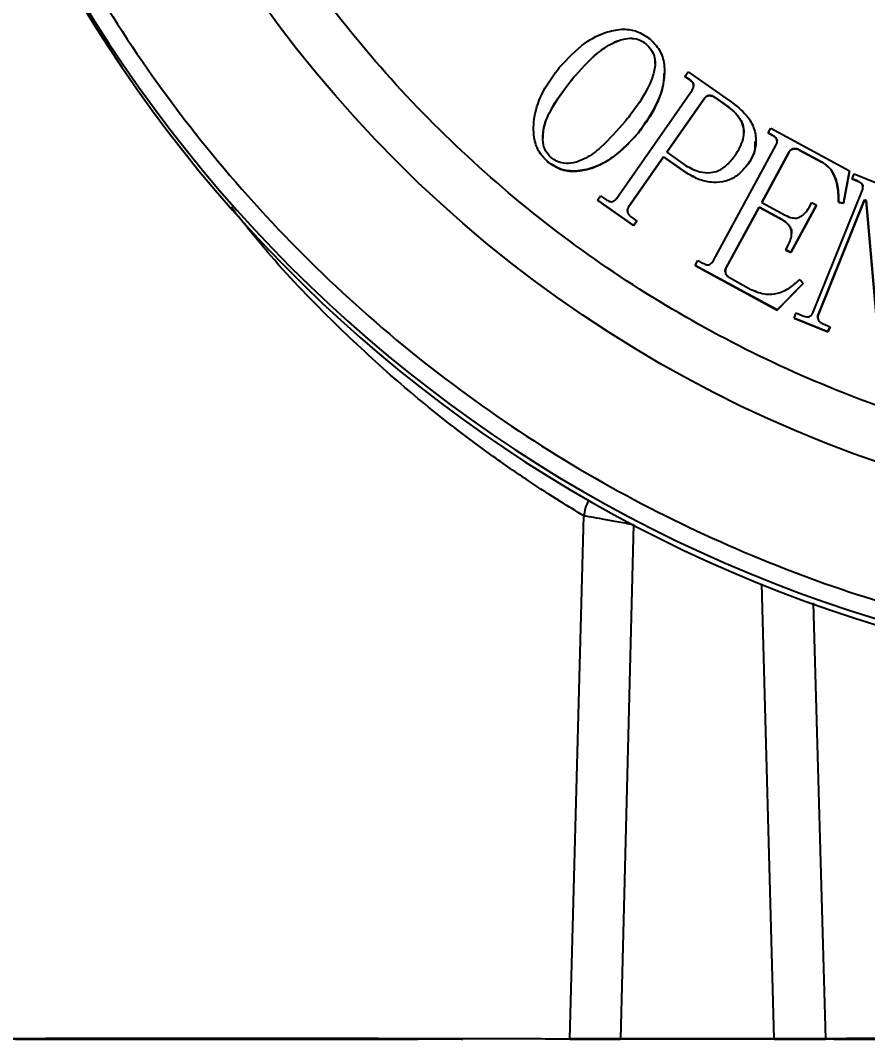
# Model space of a CAD drawing. Header units: millimetres. Extents: x 2126 to 3741, y 477 to 1658.
# Drawn here: x 3248.3 to 3296.5, y 1257.4 to 1315.3 of the extents above; entities that cross this region are included whole.
import ezdxf

# ---------------------------------------------------------------- set-up
doc = ezdxf.new("R2010")
doc.units = ezdxf.units.MM
doc.layers.add('AM_5', color=3, linetype='Continuous', lineweight=25)
doc.styles.add('SLDTEXTSTYLE1', font='txt.shx', dxfattribs={"width": 0.7, "bigfont": 'gbcbig.shx'})
doc.dimstyles.new('SLDDIMSTYLE12$0', dxfattribs={"dimtxt": 12, "dimasz": 10, "dimexe": 0, "dimexo": 0.0625, "dimgap": 0.875, "dimtad": 1, "dimdec": 1, "dimlfac": 1.8, "dimrnd": 1e-09, "dimzin": 12, "dimdsep": 46, "dimtxsty": 'SLDTEXTSTYLE1', "dimcen": 0.09, "dimdle": 8.16, "dimclrd": 3, "dimclre": 3, "dimadec": 0, "dimazin": 3, "dimtfac": 1, "dimtdec": 1, "dimtofl": 0, "dimtmove": 0, "dimatfit": 3, "dimfxl": 0, "dimfrac": 2, "dimtolj": 1, "dimlwd": 5, "dimlwe": 5, "dimarcsym": 0})

# ---------------------------------------------------------------- blocks, each defined once
blk = doc.blocks.new('*D71')
at = {"layer": 'AM_5', "color": 3, "linetype": 'Continuous', "lineweight": 5, "transparency": 16777216}
for p, q in [((3320.125, 1555.77), (2982.273, 1555.77)), ((2982.273, 1177.92), (2982.273, 1545.77))]:
    blk.add_line(p, q, dxfattribs=at)
at = {"layer": 'AM_5', "color": 3, "lineweight": 5, "transparency": 16777216}
blk.add_line((3215.258, 1167.92), (2982.273, 1167.92), dxfattribs=at)
at = {"layer": 'AM_5', "color": 3, "lineweight": 50, "transparency": 16777216}
for points in [[(2980.606, 1545.77), (2983.94, 1545.77), (2982.273, 1555.77)], [(2980.606, 1177.92), (2983.94, 1177.92), (2982.273, 1167.92)]]:
    blk.add_solid(points, dxfattribs=at)
at = {"layer": 'Defpoints', "color": 0, "lineweight": 50, "transparency": 16777216}
for p in [(2982.273, 1555.77), (3320.187, 1555.77), (3215.321, 1167.92)]:
    blk.add_point(p, dxfattribs=at)
at = {"layer": 'AM_5', "color": 0, "transparency": 16777216, "insert": (2975.398, 1361.845), "char_height": 12, "attachment_point": 5, "rotation": 90, "style": 'SLDTEXTSTYLE1'}
blk.add_mtext('\\A1;437', dxfattribs=at)

msp = doc.modelspace()

# ---------------------------------------------------------------- linework, layer by layer
at = {"color": 7, "linetype": 'Continuous', "lineweight": 25}
for p, q in [((3284.914, 1312.317), (3284.914, 1312.32)), ((3286.076, 1312.151), (3286.256, 1312.409)), ((3286.333, 1311.972), (3286.076, 1312.151)), ((3286.076, 1312.151), (3286.076, 1312.149)), ((3286.076, 1312.149), (3286.333, 1311.97)), ((3286.256, 1312.409), (3288.785, 1310.645)), ((3286.333, 1311.972), (3286.333, 1311.97)), ((3282.206, 1305.231), (3286.481, 1311.359)), ((3288.39, 1310.537), (3287.791, 1310.955)), ((3287.791, 1310.953), (3287.791, 1310.955)), ((3287.791, 1310.953), (3288.39, 1310.535)), ((3287.167, 1310.882), (3285.044, 1307.84)), ((3285.045, 1307.839), (3287.167, 1310.879)), ((3287.167, 1310.879), (3287.167, 1310.882)), ((3288.39, 1310.535), (3288.39, 1310.537)), ((3277.473, 1309.268), (3277.473, 1309.266)), ((3290.808, 1308.936), (3290.958, 1309.209)), ((3290.958, 1309.209), (3295.442, 1306.775)), ((3291.037, 1308.811), (3290.808, 1308.936)), ((3290.808, 1308.936), (3290.808, 1308.934)), ((3290.808, 1308.934), (3291.037, 1308.809)), ((3291.037, 1308.811), (3291.037, 1308.809)), ((3287.698, 1301.679), (3291.251, 1308.221)), ((3290.116, 1308.441), (3290.116, 1308.443)), ((3284.865, 1307.582), (3282.892, 1304.754)), ((3282.892, 1304.752), (3284.865, 1307.58)), ((3286.192, 1306.655), (3284.865, 1307.582)), ((3284.865, 1307.582), (3284.865, 1307.58)), ((3284.865, 1307.58), (3286.192, 1306.653)), ((3285.044, 1307.84), (3286.115, 1307.092)), ((3291.983, 1307.824), (3290.443, 1304.987)), ((3290.444, 1304.986), (3291.983, 1307.822)), ((3291.983, 1307.824), (3291.983, 1307.822)), ((3293.872, 1307.272), (3292.591, 1307.967)), ((3292.591, 1307.967), (3292.591, 1307.965)), ((3292.591, 1307.965), (3293.872, 1307.269)), ((3293.872, 1307.272), (3293.872, 1307.269)), ((3286.192, 1306.655), (3286.192, 1306.653)), ((3286.192, 1306.653), (3286.612, 1306.453)), ((3295.442, 1306.775), (3295.099, 1304.946)), ((3295.099, 1304.944), (3295.442, 1306.772)), ((3295.442, 1306.775), (3295.442, 1306.772)), ((3295.593, 1306.323), (3295.71, 1306.612)), ((3295.882, 1306.206), (3295.593, 1306.323)), ((3295.593, 1306.323), (3295.593, 1306.321)), ((3295.593, 1306.321), (3295.882, 1306.204)), ((3295.71, 1306.612), (3297.107, 1306.048)), ((3295.882, 1306.206), (3295.882, 1306.204)), ((3281.101, 1305.11), (3281.282, 1305.368)), ((3281.282, 1305.368), (3281.58, 1305.158)), ((3293.377, 1298.758), (3296.159, 1305.645)), ((3296.292, 1305.142), (3293.666, 1298.641)), ((3293.666, 1298.639), (3296.292, 1305.14)), ((3296.388, 1305.104), (3296.292, 1305.142)), ((3296.292, 1305.142), (3296.292, 1305.14)), ((3296.292, 1305.14), (3296.388, 1305.102)), ((3283.158, 1303.673), (3281.101, 1305.11)), ((3281.101, 1305.11), (3281.101, 1305.108)), ((3281.101, 1305.108), (3283.158, 1303.671)), ((3282.892, 1304.754), (3282.892, 1304.752)), ((3290.293, 1304.713), (3288.43, 1301.282)), ((3288.43, 1301.28), (3290.293, 1304.711)), ((3291.619, 1303.993), (3290.293, 1304.713)), ((3290.293, 1304.713), (3290.293, 1304.711)), ((3290.293, 1304.711), (3291.619, 1303.991)), ((3290.443, 1304.987), (3291.769, 1304.266)), ((3293.558, 1304.837), (3292.092, 1302.138)), ((3292.092, 1302.136), (3293.558, 1304.834)), ((3293.135, 1304.709), (3293.285, 1304.985)), ((3293.285, 1304.985), (3293.558, 1304.837)), ((3293.558, 1304.837), (3293.558, 1304.834)), ((3295.099, 1304.946), (3294.82, 1304.979)), ((3294.82, 1304.979), (3294.82, 1304.977)), ((3294.82, 1304.977), (3295.099, 1304.944)), ((3295.099, 1304.946), (3295.099, 1304.944)), ((3297.149, 1296.451), (3296.388, 1305.104)), ((3296.388, 1305.104), (3296.388, 1305.102)), ((3296.388, 1305.102), (3297.149, 1296.448)), ((3283.039, 1304.141), (3283.339, 1303.931)), ((3291.619, 1303.993), (3291.619, 1303.991)), ((3283.339, 1303.931), (3283.158, 1303.673)), ((3283.158, 1303.671), (3283.339, 1303.929)), ((3283.158, 1303.673), (3283.158, 1303.671)), ((3283.339, 1303.931), (3283.339, 1303.929)), ((3291.819, 1302.286), (3291.919, 1302.469)), ((3292.092, 1302.138), (3291.819, 1302.286)), ((3291.819, 1302.286), (3291.819, 1302.284)), ((3291.819, 1302.284), (3292.092, 1302.136)), ((3286.664, 1301.412), (3286.812, 1301.687)), ((3286.812, 1301.687), (3287.088, 1301.537)), ((3292.092, 1302.138), (3292.092, 1302.136)), ((3291.331, 1298.876), (3286.664, 1301.412)), ((3286.664, 1301.412), (3286.664, 1301.409)), ((3286.664, 1301.409), (3291.331, 1298.874)), ((3288.43, 1301.282), (3288.43, 1301.28)), ((3288.642, 1300.693), (3289.833, 1300.046)), ((3292.622, 1300.604), (3292.801, 1300.389)), ((3292.801, 1300.389), (3291.331, 1298.876)), ((3291.331, 1298.874), (3292.801, 1300.386)), ((3292.801, 1300.389), (3292.801, 1300.386)), ((3291.331, 1298.876), (3291.331, 1298.874)), ((3292.285, 1298.416), (3292.403, 1298.704)), ((3294.211, 1297.637), (3292.285, 1298.416)), ((3292.285, 1298.416), (3292.285, 1298.413)), ((3292.285, 1298.413), (3294.211, 1297.635)), ((3292.403, 1298.704), (3292.788, 1298.548)), ((3293.666, 1298.641), (3293.666, 1298.639)), ((3293.944, 1298.082), (3294.329, 1297.926)), ((3294.329, 1297.926), (3294.211, 1297.637)), ((3294.211, 1297.635), (3294.329, 1297.924)), ((3294.211, 1297.637), (3294.211, 1297.635)), ((3294.329, 1297.926), (3294.329, 1297.924)), ((3279.537, 1257.452), (3280.322, 1287.182)), ((3283.149, 1286.68), (3282.405, 1257.448)), ((3291.152, 1257.448), (3290.449, 1283.305)), ((3293.377, 1282.233), (3294.068, 1257.452)), ((3291.152, 1257.448), (3282.405, 1257.448)), ((3291.152, 1257.43), (3282.405, 1257.43))]:
    msp.add_line(p, q, dxfattribs=at)
at = {"color": 7, "linetype": 'Continuous', "lineweight": 25, "flags": 128}
msp.add_lwpolyline([(3280.597, 1288.052), (3280.424, 1287.669), (3280.322, 1287.182)], dxfattribs=at)
at = {"color": 7, "linetype": 'Continuous', "lineweight": 25}
msp.add_circle((3320.244, 1357.867), 71.5, dxfattribs=at)
for centre, start, end in [((3320.244, 1357.865), 190.30617, 259.69396), ((3320.321, 1357.493), 190.52799, 258.6349)]:
    msp.add_arc(centre, 80, start, end, dxfattribs=at)
for points, knots in [([(3388.744, 1357.874), (3388.689, 1355.785), (3388.579, 1351.607), (3387.669, 1345.268), (3386.183, 1338.915), (3384.01, 1332.55), (3381.179, 1326.327), (3377.665, 1320.304), (3373.511, 1314.612), (3368.767, 1309.351), (3363.506, 1304.607), (3357.814, 1300.453), (3351.791, 1296.939), (3345.568, 1294.108), (3339.203, 1291.937), (3332.85, 1290.441), (3326.511, 1289.564), (3320.244, 1289.279), (3313.977, 1289.564), (3307.638, 1290.441), (3301.286, 1291.936), (3294.92, 1294.108), (3288.697, 1296.939), (3282.674, 1300.453), (3276.982, 1304.607), (3271.721, 1309.351), (3266.977, 1314.612), (3262.823, 1320.304), (3259.309, 1326.327), (3256.478, 1332.55), (3254.305, 1338.915), (3252.819, 1345.268), (3251.909, 1351.607), (3251.799, 1355.785), (3251.744, 1357.874)], [0, 0, 0, 0, 0.029124, 0.058248, 0.08912, 0.119994, 0.151902, 0.184313, 0.217069, 0.25, 0.282931, 0.315687, 0.348098, 0.380006, 0.410878, 0.441752, 0.470875, 0.5, 0.529123, 0.558248, 0.58912, 0.619994, 0.651902, 0.684313, 0.717069, 0.75, 0.782931, 0.815687, 0.848098, 0.880006, 0.910878, 0.941752, 0.970875, 1, 1, 1, 1]), ([(3242.519, 1343.734), (3243.045, 1341.238), (3244.107, 1336.201), (3246.646, 1328.824), (3249.915, 1321.582), (3253.978, 1314.603), (3258.79, 1308), (3264.282, 1301.906), (3270.376, 1296.413), (3276.979, 1291.602), (3283.958, 1287.539), (3291.2, 1284.27), (3298.577, 1281.731), (3303.614, 1280.669), (3306.11, 1280.142)], [0, 0, 0, 0, 0.079959, 0.161371, 0.244142, 0.328893, 0.414217, 0.5, 0.585778, 0.671102, 0.755858, 0.838624, 0.920039, 1, 1, 1, 1]), ([(3278.953, 1312.671), (3279.411, 1313.167), (3280.189, 1314.01), (3281.507, 1314.683), (3282.534, 1314.875), (3283.397, 1314.754), (3283.844, 1314.449), (3284.078, 1314.289)], [0, 0, 0, 0, 0.337884, 0.573603, 0.730566, 0.85906, 1, 1, 1, 1]), ([(3279.712, 1312.041), (3280.155, 1312.545), (3280.826, 1313.309), (3281.877, 1314.038), (3282.605, 1314.31), (3283.201, 1314.333), (3283.597, 1314.2), (3283.788, 1314.055), (3283.846, 1314.01)], [0, 0, 0, 0, 0.39949, 0.604579, 0.758371, 0.856867, 0.955984, 1, 1, 1, 1]), ([(3279.712, 1312.039), (3280.155, 1312.543), (3280.826, 1313.307), (3281.877, 1314.036), (3282.605, 1314.308), (3283.201, 1314.331), (3283.597, 1314.198), (3283.788, 1314.052), (3283.846, 1314.008)], [0, 0, 0, 0, 0.39949, 0.604579, 0.758371, 0.856867, 0.955984, 1, 1, 1, 1]), ([(3283.846, 1314.01), (3283.968, 1313.892), (3284.199, 1313.668), (3284.376, 1313.219), (3284.402, 1312.653), (3284.054, 1311.468), (3283.365, 1310.442), (3282.764, 1309.698), (3282.671, 1309.583)], [0, 0, 0, 0, 0.099608, 0.189208, 0.278687, 0.431625, 0.91232, 1, 1, 1, 1]), ([(3284.078, 1314.289), (3284.279, 1314.088), (3284.684, 1313.683), (3284.955, 1312.789), (3284.874, 1311.577), (3284.382, 1310.215), (3283.729, 1309.35), (3283.43, 1308.953)], [0, 0, 0, 0, 0.141994, 0.285364, 0.454307, 0.749816, 1, 1, 1, 1]), ([(3283.846, 1314.008), (3283.967, 1313.89), (3284.196, 1313.666), (3284.369, 1313.256), (3284.37, 1312.994), (3284.371, 1312.884)], [0, 0, 0, 0, 0.391858, 0.744344, 1, 1, 1, 1]), ([(3278.271, 1307.294), (3278.079, 1307.493), (3277.7, 1307.883), (3277.441, 1308.805), (3277.477, 1309.992), (3277.982, 1311.389), (3278.624, 1312.237), (3278.953, 1312.671)], [0, 0, 0, 0, 0.136914, 0.269244, 0.466964, 0.727179, 1, 1, 1, 1]), ([(3283.43, 1308.951), (3283.817, 1309.498), (3284.486, 1310.445), (3284.913, 1311.665), (3284.891, 1312.236), (3284.888, 1312.317)], [0, 0, 0, 0, 0.540379, 0.935169, 1, 1, 1, 1]), ([(3278.47, 1307.533), (3278.351, 1307.657), (3278.12, 1307.898), (3277.971, 1308.468), (3278.02, 1309.257), (3278.534, 1310.557), (3279.242, 1311.448), (3279.712, 1312.041)], [0, 0, 0, 0, 0.0990027, 0.1927602, 0.3351777, 0.5578285, 1, 1, 1, 1]), ([(3278.023, 1308.64), (3278.022, 1308.798), (3278.021, 1309.337), (3278.556, 1310.554), (3279.25, 1311.446), (3279.712, 1312.039)], [0, 0, 0, 0, 0.121806, 0.415916, 1, 1, 1, 1]), ([(3286.481, 1311.359), (3286.512, 1311.41), (3286.562, 1311.491), (3286.584, 1311.621), (3286.563, 1311.736), (3286.48, 1311.862), (3286.389, 1311.93), (3286.333, 1311.972)], [0, 0, 0, 0, 0.242147, 0.388856, 0.536837, 0.710317, 1, 1, 1, 1]), ([(3286.333, 1311.97), (3286.404, 1311.915), (3286.503, 1311.838), (3286.574, 1311.705), (3286.573, 1311.648), (3286.573, 1311.628)], [0, 0, 0, 0, 0.613941, 0.8617155, 1, 1, 1, 1]), ([(3287.791, 1310.955), (3287.721, 1310.996), (3287.613, 1311.059), (3287.444, 1311.069), (3287.32, 1311.035), (3287.23, 1310.962), (3287.186, 1310.906), (3287.167, 1310.882)], [0, 0, 0, 0, 0.336259, 0.518412, 0.701425, 0.865829, 1, 1, 1, 1]), ([(3287.167, 1310.879), (3287.202, 1310.923), (3287.261, 1310.997), (3287.382, 1311.054), (3287.5, 1311.067), (3287.644, 1311.042), (3287.735, 1310.986), (3287.791, 1310.953)], [0, 0, 0, 0, 0.234766, 0.393258, 0.551032, 0.728919, 1, 1, 1, 1]), ([(3288.939, 1307.67), (3289.118, 1307.961), (3289.384, 1308.394), (3289.464, 1309.07), (3289.326, 1309.596), (3288.954, 1310.107), (3288.591, 1310.384), (3288.39, 1310.537)], [0, 0, 0, 0, 0.300507, 0.4469011, 0.5941839, 0.7750715, 1, 1, 1, 1]), ([(3288.39, 1310.535), (3288.657, 1310.326), (3289.056, 1310.015), (3289.401, 1309.423), (3289.422, 1309.092), (3289.433, 1308.928)], [0, 0, 0, 0, 0.505642, 0.75535, 1, 1, 1, 1]), ([(3288.785, 1310.645), (3289.106, 1310.391), (3289.63, 1309.976), (3290.06, 1309.14), (3290.161, 1308.368), (3290.005, 1307.696), (3289.786, 1307.343), (3289.7, 1307.204)], [0, 0, 0, 0, 0.303232, 0.495993, 0.689194, 0.877678, 1, 1, 1, 1]), ([(3282.671, 1309.583), (3282.232, 1309.079), (3281.561, 1308.307), (3280.545, 1307.516), (3279.805, 1307.224), (3279.22, 1307.185), (3278.783, 1307.305), (3278.566, 1307.463), (3278.47, 1307.533)], [0, 0, 0, 0, 0.388784, 0.594507, 0.742724, 0.84452, 0.93111, 1, 1, 1, 1]), ([(3283.43, 1308.953), (3282.975, 1308.455), (3282.207, 1307.614), (3280.878, 1306.914), (3279.825, 1306.723), (3278.939, 1306.841), (3278.498, 1307.141), (3278.271, 1307.294)], [0, 0, 0, 0, 0.335274, 0.565807, 0.736276, 0.864906, 1, 1, 1, 1]), ([(3278.471, 1307.186), (3278.671, 1307.058), (3279.11, 1306.776), (3280.043, 1306.734), (3281.215, 1307.029), (3282.419, 1307.822), (3283.103, 1308.585), (3283.43, 1308.951)], [0, 0, 0, 0, 0.121771, 0.267676, 0.467636, 0.745049, 1, 1, 1, 1]), ([(3291.251, 1308.221), (3291.277, 1308.275), (3291.319, 1308.361), (3291.324, 1308.493), (3291.292, 1308.603), (3291.195, 1308.719), (3291.097, 1308.776), (3291.037, 1308.811)], [0, 0, 0, 0, 0.244604, 0.390165, 0.536734, 0.711366, 1, 1, 1, 1]), ([(3291.037, 1308.809), (3291.11, 1308.766), (3291.214, 1308.704), (3291.306, 1308.575), (3291.314, 1308.506), (3291.318, 1308.474)], [0, 0, 0, 0, 0.550155, 0.788318, 1, 1, 1, 1]), ([(3289.7, 1307.202), (3289.848, 1307.439), (3290.088, 1307.824), (3290.081, 1308.272), (3290.078, 1308.443)], [0, 0, 0, 0, 0.616838, 1, 1, 1, 1]), ([(3292.591, 1307.967), (3292.527, 1307.996), (3292.421, 1308.046), (3292.266, 1308.046), (3292.151, 1308.013), (3292.053, 1307.937), (3292.008, 1307.865), (3291.983, 1307.824)], [0, 0, 0, 0, 0.2946797, 0.4891513, 0.6427246, 0.79668, 1, 1, 1, 1]), ([(3291.983, 1307.822), (3292.017, 1307.875), (3292.073, 1307.961), (3292.205, 1308.034), (3292.349, 1308.05), (3292.484, 1308.02), (3292.563, 1307.979), (3292.591, 1307.965)], [0, 0, 0, 0, 0.264438, 0.424852, 0.624763, 0.864134, 1, 1, 1, 1]), ([(3286.115, 1307.092), (3286.375, 1306.949), (3286.815, 1306.706), (3287.483, 1306.652), (3288.031, 1306.78), (3288.526, 1307.131), (3288.792, 1307.478), (3288.939, 1307.67)], [0, 0, 0, 0, 0.269335, 0.456647, 0.599702, 0.778351, 1, 1, 1, 1]), ([(3289.7, 1307.204), (3289.484, 1306.94), (3289.122, 1306.497), (3288.383, 1306.155), (3287.659, 1306.099), (3286.892, 1306.236), (3286.428, 1306.514), (3286.192, 1306.655)], [0, 0, 0, 0, 0.253557, 0.424716, 0.595645, 0.794239, 1, 1, 1, 1]), ([(3294.82, 1304.979), (3294.813, 1305.269), (3294.798, 1305.852), (3294.576, 1306.611), (3294.2, 1307.074), (3293.954, 1307.222), (3293.872, 1307.272)], [0, 0, 0, 0, 0.333446, 0.670522, 0.890051, 1, 1, 1, 1]), ([(3293.872, 1307.269), (3294.014, 1307.176), (3294.323, 1306.972), (3294.669, 1306.375), (3294.808, 1305.679), (3294.817, 1305.177), (3294.82, 1304.977)], [0, 0, 0, 0, 0.193125, 0.422079, 0.769445, 1, 1, 1, 1]), ([(3296.159, 1305.645), (3296.179, 1305.706), (3296.21, 1305.799), (3296.201, 1305.932), (3296.158, 1306.024), (3296.053, 1306.126), (3295.953, 1306.173), (3295.882, 1306.206)], [0, 0, 0, 0, 0.263647, 0.403144, 0.543417, 0.677144, 1, 1, 1, 1]), ([(3295.882, 1306.204), (3295.963, 1306.166), (3296.077, 1306.114), (3296.182, 1305.987), (3296.196, 1305.918), (3296.202, 1305.884)], [0, 0, 0, 0, 0.5591696, 0.7832763, 1, 1, 1, 1]), ([(3281.58, 1305.158), (3281.652, 1305.113), (3281.751, 1305.051), (3281.9, 1305.022), (3282.008, 1305.047), (3282.118, 1305.116), (3282.176, 1305.191), (3282.206, 1305.231)], [0, 0, 0, 0, 0.3451215, 0.47825, 0.6125433, 0.7923859, 1, 1, 1, 1]), ([(3280.322, 1287.182), (3279.9, 1287.437), (3279.057, 1287.945), (3277.523, 1288.929), (3276.154, 1289.858), (3275.045, 1290.638), (3273.869, 1291.499), (3272.061, 1292.88), (3269.476, 1295.002), (3266.044, 1298.184), (3262.878, 1301.446), (3261.01, 1303.784), (3260.264, 1304.717)], [0, 0, 0, 0, 0.109984, 0.219759, 0.27493, 0.330421, 0.386353, 0.442844, 0.579253, 0.726129, 0.890731, 1, 1, 1, 1]), ([(3282.809, 1304.486), (3282.808, 1304.493), (3282.798, 1304.545), (3282.825, 1304.641), (3282.87, 1304.716), (3282.892, 1304.752)], [0, 0, 0, 0, 0.072005, 0.554723, 1, 1, 1, 1]), ([(3282.892, 1304.754), (3282.863, 1304.704), (3282.816, 1304.622), (3282.798, 1304.486), (3282.838, 1304.354), (3282.919, 1304.232), (3283.003, 1304.168), (3283.039, 1304.141)], [0, 0, 0, 0, 0.2392653, 0.3980718, 0.5583573, 0.8110269, 1, 1, 1, 1]), ([(3291.769, 1304.266), (3291.902, 1304.204), (3292.109, 1304.107), (3292.425, 1304.086), (3292.683, 1304.176), (3292.939, 1304.384), (3293.064, 1304.591), (3293.135, 1304.709)], [0, 0, 0, 0, 0.265228, 0.413113, 0.562281, 0.751044, 1, 1, 1, 1]), ([(3291.919, 1302.469), (3292.02, 1302.688), (3292.16, 1302.991), (3292.141, 1303.419), (3292.021, 1303.683), (3291.827, 1303.869), (3291.679, 1303.957), (3291.619, 1303.993)], [0, 0, 0, 0, 0.4002553, 0.5540467, 0.7092134, 0.880119, 1, 1, 1, 1]), ([(3291.619, 1303.991), (3291.738, 1303.916), (3291.93, 1303.797), (3292.097, 1303.533), (3292.154, 1303.342), (3292.139, 1303.236), (3292.136, 1303.215)], [0, 0, 0, 0, 0.419661, 0.676448, 0.934087, 1, 1, 1, 1]), ([(3287.088, 1301.537), (3287.165, 1301.499), (3287.274, 1301.446), (3287.435, 1301.441), (3287.544, 1301.487), (3287.635, 1301.571), (3287.678, 1301.644), (3287.698, 1301.679)], [0, 0, 0, 0, 0.350066, 0.499422, 0.650662, 0.830252, 1, 1, 1, 1]), ([(3288.378, 1301.028), (3288.375, 1301.041), (3288.363, 1301.091), (3288.385, 1301.18), (3288.416, 1301.248), (3288.43, 1301.28)], [0, 0, 0, 0, 0.142052, 0.594886, 1, 1, 1, 1]), ([(3288.43, 1301.282), (3288.407, 1301.232), (3288.368, 1301.145), (3288.371, 1301.008), (3288.413, 1300.894), (3288.504, 1300.783), (3288.591, 1300.726), (3288.642, 1300.693)], [0, 0, 0, 0, 0.233621, 0.399553, 0.564983, 0.740199, 1, 1, 1, 1]), ([(3289.833, 1300.046), (3290.116, 1299.926), (3290.601, 1299.722), (3291.401, 1299.803), (3292.061, 1300.116), (3292.442, 1300.448), (3292.622, 1300.604)], [0, 0, 0, 0, 0.296463, 0.506276, 0.766316, 1, 1, 1, 1]), ([(3292.788, 1298.548), (3292.878, 1298.515), (3293.003, 1298.469), (3293.17, 1298.502), (3293.275, 1298.577), (3293.34, 1298.67), (3293.369, 1298.74), (3293.377, 1298.758)], [0, 0, 0, 0, 0.388994, 0.538184, 0.687796, 0.914813, 1, 1, 1, 1]), ([(3293.666, 1298.641), (3293.646, 1298.577), (3293.615, 1298.477), (3293.644, 1298.337), (3293.714, 1298.229), (3293.817, 1298.139), (3293.906, 1298.099), (3293.944, 1298.082)], [0, 0, 0, 0, 0.2808974, 0.4343636, 0.5874099, 0.8242139, 1, 1, 1, 1]), ([(3293.634, 1298.406), (3293.631, 1298.434), (3293.622, 1298.513), (3293.649, 1298.589), (3293.666, 1298.639)], [0, 0, 0, 0, 0.3514921, 1, 1, 1, 1]), ([(3280.322, 1287.182), (3280.444, 1287.164), (3280.69, 1287.128), (3281.359, 1287.012), (3282.195, 1286.86), (3282.828, 1286.741), (3283.149, 1286.68)], [0, 0, 0, 0, 0.242274, 0.486318, 0.740082, 1, 1, 1, 1]), ([(3238.453, 1257.439), (3238.452, 1257.439), (3238.342, 1257.442), (3238.726, 1257.447), (3239.649, 1257.455), (3241.279, 1257.462), (3243.46, 1257.469), (3246.151, 1257.474), (3249.261, 1257.479), (3252.692, 1257.482), (3256.336, 1257.484), (3260.079, 1257.484), (3263.802, 1257.483), (3267.388, 1257.481), (3270.723, 1257.477), (3273.705, 1257.472), (3276.226, 1257.466), (3278.263, 1257.46), (3279.113, 1257.455), (3279.537, 1257.452)], [0, 0, 0, 0, 0.0000262, 0.0625245, 0.1250229, 0.1875213, 0.2500196, 0.312518, 0.3750164, 0.4375147, 0.5000131, 0.5625114, 0.6250098, 0.6875082, 0.7500065, 0.8125049, 0.8750033, 0.9375016, 1, 1, 1, 1]), ([(3282.405, 1257.448), (3282.087, 1257.448), (3281.449, 1257.448), (3280.594, 1257.449), (3279.901, 1257.45), (3279.659, 1257.452), (3279.537, 1257.452)], [0, 0, 0, 0, 0.249647, 0.50011, 0.750041, 1, 1, 1, 1]), ([(3279.537, 1257.426), (3279.658, 1257.427), (3279.901, 1257.428), (3280.594, 1257.429), (3281.449, 1257.43), (3282.086, 1257.43), (3282.405, 1257.43)], [0, 0, 0, 0, 0.2496449, 0.5001084, 0.750039, 1, 1, 1, 1]), ([(3294.068, 1257.452), (3293.958, 1257.452), (3293.739, 1257.45), (3293.039, 1257.449), (3292.153, 1257.448), (3291.486, 1257.448), (3291.152, 1257.448)], [0, 0, 0, 0, 0.249843, 0.499876, 0.750481, 1, 1, 1, 1]), ([(3291.152, 1257.43), (3291.486, 1257.43), (3292.153, 1257.43), (3293.039, 1257.429), (3293.739, 1257.428), (3293.958, 1257.426), (3294.068, 1257.425)], [0, 0, 0, 0, 0.249519, 0.500124, 0.750157, 1, 1, 1, 1])]:
    msp.add_open_spline(points, degree=3, knots=knots, dxfattribs=at)
for points in [[(3245.452, 1257.439), (3245.505, 1257.441), (3245.609, 1257.445), (3246.441, 1257.451), (3247.735, 1257.456), (3249.49, 1257.461), (3251.624, 1257.464), (3254.06, 1257.467), (3256.704, 1257.469), (3259.452, 1257.469), (3262.201, 1257.469), (3264.844, 1257.467), (3267.281, 1257.464), (3269.415, 1257.46), (3271.17, 1257.456), (3272.464, 1257.451), (3273.296, 1257.445), (3273.4, 1257.441), (3273.452, 1257.439)], [(3273.452, 1257.439), (3273.4, 1257.437), (3273.296, 1257.433), (3272.464, 1257.428), (3271.17, 1257.422), (3269.415, 1257.418), (3267.281, 1257.414), (3264.844, 1257.411), (3262.201, 1257.41), (3259.452, 1257.409), (3256.704, 1257.41), (3254.06, 1257.411), (3251.624, 1257.414), (3249.49, 1257.418), (3247.735, 1257.422), (3246.441, 1257.428), (3245.609, 1257.433), (3245.505, 1257.437), (3245.452, 1257.439)], [(3346.574, 1257.452), (3346.153, 1257.455), (3345.31, 1257.461), (3343.156, 1257.47), (3340.42, 1257.478), (3337.112, 1257.484), (3333.341, 1257.49), (3329.207, 1257.494), (3324.827, 1257.496), (3320.321, 1257.497), (3315.815, 1257.496), (3311.434, 1257.494), (3307.301, 1257.49), (3303.529, 1257.484), (3300.221, 1257.478), (3297.485, 1257.47), (3295.332, 1257.462), (3294.489, 1257.456), (3294.068, 1257.452)], [(3346.574, 1257.425), (3346.153, 1257.422), (3345.31, 1257.416), (3343.156, 1257.407), (3340.42, 1257.4), (3337.112, 1257.393), (3333.341, 1257.388), (3329.207, 1257.384), (3324.827, 1257.382), (3320.321, 1257.381), (3315.815, 1257.382), (3311.434, 1257.384), (3307.301, 1257.388), (3303.529, 1257.393), (3300.221, 1257.4), (3297.485, 1257.408), (3295.332, 1257.416), (3294.489, 1257.422), (3294.068, 1257.425)]]:
    msp.add_open_spline(points, degree=3, dxfattribs=at)
msp.add_spline([(3251.581, 1240.025), (3259.67, 1252.584), (3275.4, 1254.652), (3322.901, 1255.406), (3379.858, 1254.093), (3401.585, 1248.592)], degree=3)

# ---------------------------------------------------------------- dimensions: what is measured, and where the dimension line sits
at = {"layer": 'AM_5'}
dim = msp.add_linear_dim(base=(2982.273, 1555.77), p1=(3215.321, 1167.92), p2=(3320.187, 1555.77), angle=90, text='437', dimstyle='SLDDIMSTYLE12$0', override={"dimlfac": 1}, dxfattribs=at)
dim.commit()
dim.dimension.update_dxf_attribs({"geometry": '*D71', "text_midpoint": (2975.398, 1361.845)})

doc.saveas('drawing.dxf')
